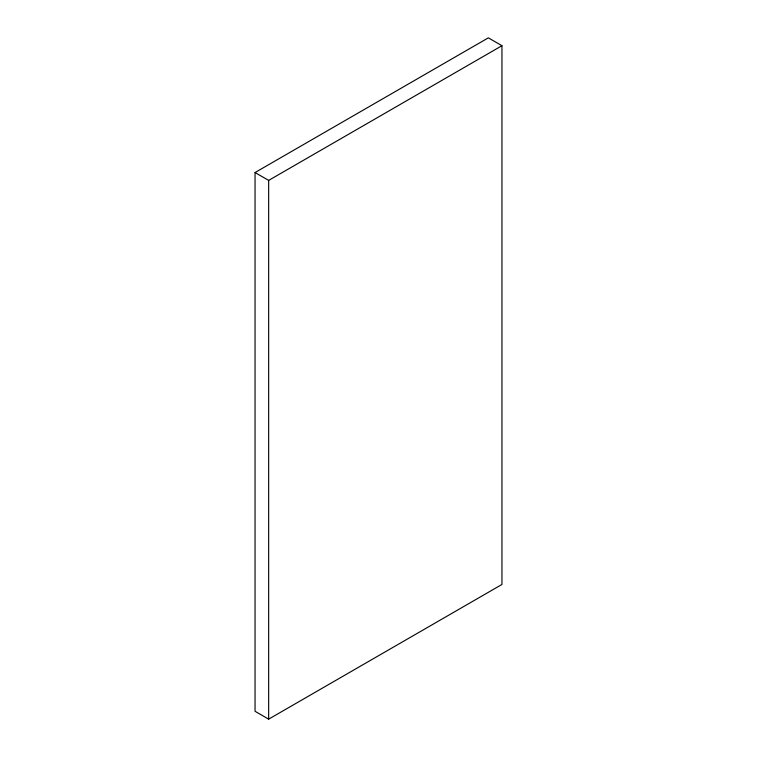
<?xml version="1.0" encoding="UTF-8"?>
<svg xmlns="http://www.w3.org/2000/svg" width="757" height="757" viewBox="0 0 757 757"><rect width="100%" height="100%" fill="white"/><g stroke="black" fill="none" stroke-linecap="round" stroke-linejoin="round"><path stroke-width="1.14" d="M255.052 172.539L488.341 37.85L501.948 45.704L501.948 584.461L268.659 719.15L255.052 711.296L255.052 172.539L268.659 180.393L501.948 45.704M268.659 180.393L268.659 719.15"/></g></svg>
